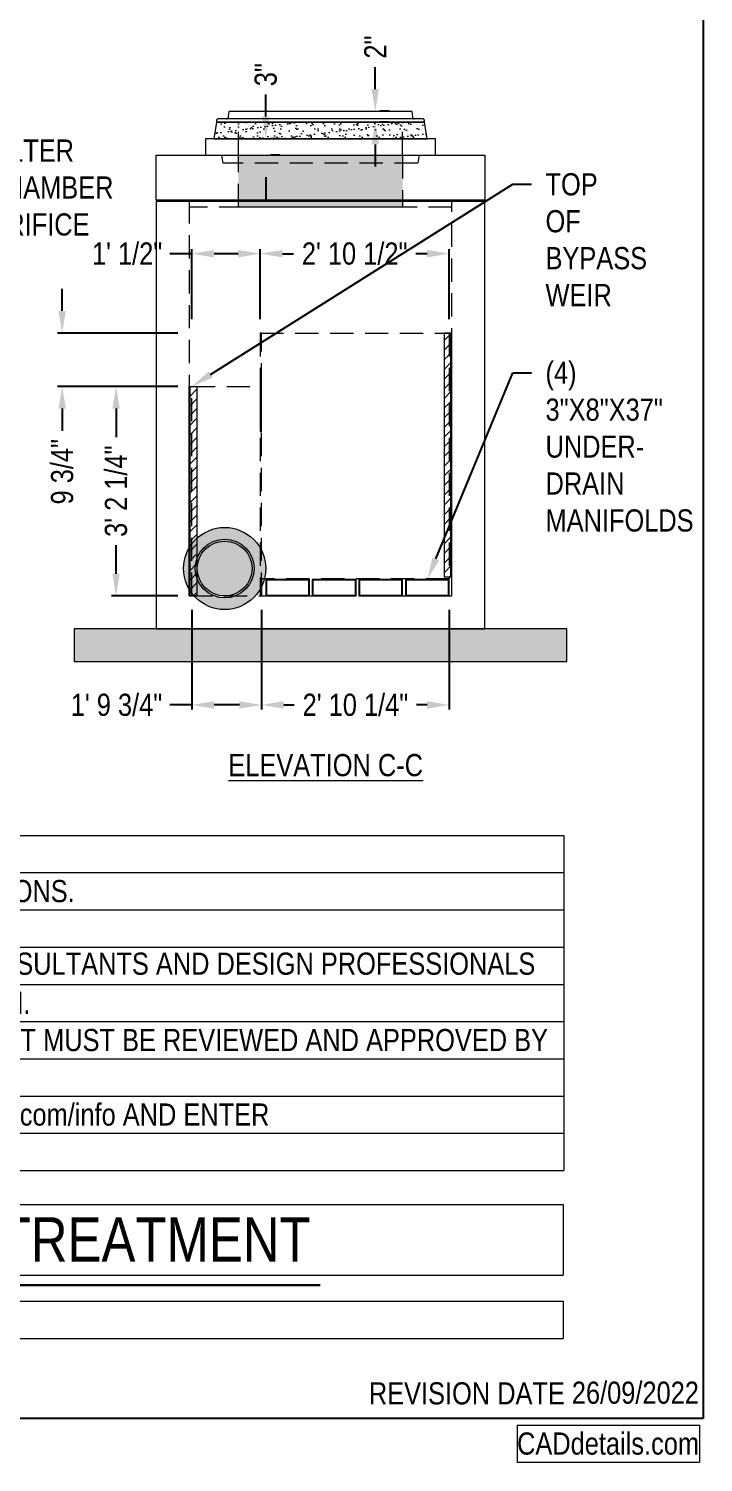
# Model space of a CAD drawing. Extents: x -1 to 216, y -5 to 280.
# Drawn here: x 143.5 to 216, y -4.7 to 149.3 of the extents above; entities that cross this region are included whole.
import ezdxf
from ezdxf import colors
from ezdxf.entities.mleader import LeaderData, LeaderLine
from ezdxf.math import Vec2, Vec3

# ---------------------------------------------------------------- set-up
doc = ezdxf.new("R2010")
doc.units = 0
doc.header["$LTSCALE"] = 10
doc.header["$MEASUREMENT"] = 0
doc.header["$PDMODE"] = 35
doc.linetypes.add('DASHED2', pattern=[0.375, 0.25, -0.125])
doc.linetypes.add('HIDDEN', pattern=[0.375, 0.25, -0.125])
doc.layers.get('0').update_dxf_attribs({"linetype": 'CONTINUOUS'})
doc.layers.get('Defpoints').update_dxf_attribs({"linetype": 'CONTINUOUS'})
for name, color, linetype in [('2628-LOGO$0$CADdetails-7-VERYFINE', 7, 'CONTINUOUS'), ('2628-LOGO$0$CADdetails-FRAME', 7, 'CONTINUOUS'), ('CADdetails-9-TITLEBLOCK', 7, 'CONTINUOUS')]:
    doc.layers.add(name, color=color, linetype=linetype)
for name, color, linetype, lineweight in [('CADdetails-1-ANNO', 41, 'CONTINUOUS', 5), ('CADdetails-2-HATCH', 8, 'CONTINUOUS', 5), ('CADdetails-3-HIDDEN', 11, 'HIDDEN', 5), ('CADdetails-4-LIGHT', 3, 'CONTINUOUS', 13), ('CADdetails-5-MEDIUM', 4, 'CONTINUOUS', 18), ('CADdetails-6-HEAVY', 6, 'CONTINUOUS', 30)]:
    doc.layers.add(name, color=color, linetype=linetype, lineweight=lineweight)
doc.styles.add('2628-LOGO$0$CADdetails-DIMENSIONS', font='ARIALN.TTF', dxfattribs={"height": 2.38})
doc.styles.add('2628-LOGO$0$CADdetails-NOTES', font='ARIALN.TTF', dxfattribs={"height": 2.38})
doc.styles.add('CADdetails-DETAILTITLE', font='ARIALN.TTF', dxfattribs={"height": 4.77})
doc.styles.add('CADdetails-DIMENSIONS', font='ARIALN.TTF', dxfattribs={"height": 2.38})
doc.styles.add('CADdetails-NOTES', font='ARIALN.TTF', dxfattribs={"height": 2.38})
doc.dimstyles.new('CADdetails-DIM', dxfattribs={"dimtxt": 2.38, "dimasz": 2.38, "dimexe": 0.5, "dimexo": 1.5, "dimgap": 1, "dimtad": 0, "dimzin": 0, "dimdsep": 46, "dimtxsty": 'CADdetails-DIMENSIONS', "dimcen": 1, "dimclrd": 256, "dimclre": 256, "dimclrt": 256, "dimadec": 0, "dimazin": 0, "dimtfac": 1, "dimtofl": 0, "dimtmove": 0, "dimatfit": 3, "dimfxl": 1, "dimtolj": 1, "dimtzin": 0, "dimarcsym": 0})

# ---------------------------------------------------------------- blocks, each defined once
blk = doc.blocks.new('*T35')
at = {"layer": 'Defpoints', "color": 8, "linetype": 'ByBlock', "lineweight": 0, "transparency": 16777216}
for p, q in [((0, 0), (184.71, 0)), ((0, 0), (0, -36)), ((184.71, 0), (184.71, -36)), ((0, -4), (184.71, -4)), ((0, -8), (184.71, -8)), ((0, -12), (184.71, -12)), ((0, -16), (184.71, -16)), ((0, -20), (184.71, -20)), ((0, -24), (184.71, -24)), ((0, -28), (184.71, -28)), ((0, -32), (184.71, -32)), ((0, -36), (184.71, -36))]:
    blk.add_line(p, q, dxfattribs=at)
at = {"layer": '2628-LOGO$0$CADdetails-FRAME', "transparency": 16777216, "char_height": 2.38, "width": 184.5948, "attachment_point": 4, "style": '2628-LOGO$0$CADdetails-NOTES'}
for s, insert in [('NOTES:', (0.06, -2)), ("1.   INSTALLATION TO BE COMPLETED IN ACCORDANCE WITH MANUFACTURER'S SPECIFICATIONS.", (0.06, -6)), ('2.   DO NOT SCALE DRAWING.', (0.06, -10)), ('3.   THIS DRAWING IS INTENDED FOR USE BY ARCHITECTS, ENGINEERS, CONTRACTORS, CONSULTANTS AND DESIGN PROFESSIONALS', (0.06, -14)), ('      FOR PLANNING PURPOSES ONLY.  THIS DRAWING MAY NOT BE USED FOR CONSTRUCTION.', (0.06, -18)), ('4.   ALL INFORMATION CONTAINED HEREIN WAS CURRENT AT THE TIME OF DEVELOPMENT BUT MUST BE REVIEWED AND APPROVED BY', (0.06, -22)), ('      THE PRODUCT MANUFACTURER TO BE CONSIDERED ACCURATE.', (0.06, -26)), ("5.   CONTRACTOR'S NOTE: FOR PRODUCT AND COMPANY INFORMATION VISIT www.CADdetails.com/info AND ENTER", (0.06, -30)), ('      REFERENCE NUMBER', (0.06, -34))]:
    blk.add_mtext(s, dxfattribs=dict(at, insert=insert))
blk = doc.blocks.new('*T36')
at = {"layer": 'Defpoints', "color": 8, "linetype": 'ByBlock', "lineweight": 0, "transparency": 16777216}
for p, q in [((0, 0), (19.6, 0)), ((0, 0), (0, -4)), ((19.6, 0), (19.6, -4)), ((0, -4), (19.6, -4))]:
    blk.add_line(p, q, dxfattribs=at)
at = {"layer": '2628-LOGO$0$CADdetails-7-VERYFINE', "transparency": 16777216, "insert": (19.54, -2), "char_height": 2.38, "width": 19.4793, "attachment_point": 6, "style": '2628-LOGO$0$CADdetails-NOTES'}
blk.add_mtext('CADdetails.com', dxfattribs=at)
blk = doc.blocks.new('2628-LOGO')
at = {"layer": '2628-LOGO$0$CADdetails-FRAME'}
for p, q in [((216, 280), (216, 0)), ((216, 0), (0, 0))]:
    blk.add_line(p, q, dxfattribs=at)
for name, p in [('*T35', (16.3, 62.65)), ('*T36', (196, -0.69))]:
    blk.add_blockref(name, p)
at = {"layer": '2628-LOGO$0$CADdetails-7-VERYFINE', "char_height": 2.38, "attachment_point": 1}
for s, width, gutter_width, insert, style in [('REVISION DATE', 24.5006, 11.9, (180.08, 3.91), '2628-LOGO$0$CADdetails-NOTES'), ('26/09/2022', 13.6761, 23.85, (201.88, 3.98), '2628-LOGO$0$CADdetails-DIMENSIONS')]:
    blk.add_mtext_dynamic_manual_height_columns(s, width=width, gutter_width=gutter_width, heights=[0], dxfattribs=dict(at, insert=insert, style=style))
blk = doc.blocks.new('*T2')
at = {"layer": 'Defpoints', "color": 8, "linetype": 'ByBlock', "lineweight": 0, "transparency": 16777216}
for p, q in [((0, 0), (165.2, 0)), ((0, 0), (0, -4)), ((165.2, 0), (165.2, -4)), ((0, -4), (165.2, -4))]:
    blk.add_line(p, q, dxfattribs=at)
at = {"layer": 'CADdetails-5-MEDIUM', "transparency": 16777216, "insert": (0.06, -2), "char_height": 2.38, "width": 165.0809, "attachment_point": 4, "style": 'CADdetails-NOTES'}
blk.add_mtext('KRAKEN® STORMWATER FILTRATION (KF-4-4-72)', dxfattribs=at)
blk = doc.blocks.new('*T3')
at = {"layer": 'Defpoints', "color": 8, "linetype": 'ByBlock', "lineweight": 0, "transparency": 16777216}
for p, q in [((0, 0), (165.65, 0)), ((0, 0), (0, -7.56)), ((165.65, 0), (165.65, -7.56)), ((0, -7.56), (165.65, -7.56))]:
    blk.add_line(p, q, dxfattribs=at)
at = {"layer": 'CADdetails-6-HEAVY', "transparency": 16777216, "insert": (0.06, -3.78), "char_height": 4.77, "width": 165.5323, "attachment_point": 4, "style": 'CADdetails-DETAILTITLE'}
blk.add_mtext('THE KRAKEN® FILTER - STORMWATER TREATMENT', dxfattribs=at)
blk = doc.blocks.new('*D22')
at = {"layer": 'CADdetails-1-ANNO', "lineweight": -2, "transparency": 16777216}
for p, q in [((161.07, 86.87), (161.07, 76.16)), ((168.56, 86.87), (168.56, 76.16)), ((161.07, 76.66), (158.69, 76.66)), ((166.18, 76.66), (163.45, 76.66))]:
    blk.add_line(p, q, dxfattribs=at)
at = {"layer": 'CADdetails-1-ANNO', "transparency": 16777216}
for points in [[(163.45, 77.06), (163.45, 76.26), (161.07, 76.66)], [(166.18, 77.06), (166.18, 76.26), (168.56, 76.66)]]:
    blk.add_solid(points, dxfattribs=at)
at = {"layer": 'Defpoints', "color": 0, "transparency": 16777216}
for p in [(161.07, 88.37), (168.56, 88.37), (161.07, 76.66)]:
    blk.add_point(p, dxfattribs=at)
at = {"layer": 'CADdetails-1-ANNO', "transparency": 16777216, "insert": (152.98, 76.66), "char_height": 2.38, "attachment_point": 5, "style": 'CADdetails-DIMENSIONS'}
blk.add_mtext('\\A1;1\' 9 3/4"', dxfattribs=at)
blk = doc.blocks.new('*D23')
at = {"layer": 'CADdetails-1-ANNO', "lineweight": -2, "transparency": 16777216}
for p, q in [((168.56, 86.87), (168.56, 76.16)), ((188.71, 86.87), (188.71, 76.16)), ((170.94, 76.66), (172.06, 76.66)), ((186.33, 76.66), (185.21, 76.66))]:
    blk.add_line(p, q, dxfattribs=at)
at = {"layer": 'CADdetails-1-ANNO', "transparency": 16777216}
for points in [[(170.94, 77.06), (170.94, 76.26), (168.56, 76.66)], [(186.33, 77.06), (186.33, 76.26), (188.71, 76.66)]]:
    blk.add_solid(points, dxfattribs=at)
at = {"layer": 'Defpoints', "color": 0, "transparency": 16777216}
for p in [(168.56, 88.37), (188.71, 88.37), (168.56, 76.66)]:
    blk.add_point(p, dxfattribs=at)
at = {"layer": 'CADdetails-1-ANNO', "transparency": 16777216, "insert": (178.64, 76.66), "char_height": 2.38, "attachment_point": 5, "style": 'CADdetails-DIMENSIONS'}
blk.add_mtext('\\A1;2\' 10 1/4"', dxfattribs=at)
blk = doc.blocks.new('*D24')
at = {"layer": 'CADdetails-1-ANNO', "lineweight": -2, "transparency": 16777216}
for p, q in [((159.57, 110.87), (152.43, 110.87)), ((152.93, 108.49), (152.93, 105.42)), ((152.93, 90.75), (152.93, 93.82)), ((159.57, 88.37), (152.43, 88.37))]:
    blk.add_line(p, q, dxfattribs=at)
at = {"layer": 'CADdetails-1-ANNO', "transparency": 16777216}
for points in [[(152.54, 108.49), (153.33, 108.49), (152.93, 110.87)], [(152.54, 90.75), (153.33, 90.75), (152.93, 88.37)]]:
    blk.add_solid(points, dxfattribs=at)
at = {"layer": 'Defpoints', "color": 0, "transparency": 16777216}
for p in [(161.07, 110.87), (152.93, 88.37), (161.07, 88.37)]:
    blk.add_point(p, dxfattribs=at)
at = {"layer": 'CADdetails-1-ANNO', "transparency": 16777216, "insert": (152.93, 99.62), "char_height": 2.38, "attachment_point": 5, "rotation": 90, "style": 'CADdetails-DIMENSIONS'}
blk.add_mtext('\\A1;3\' 2 1/4"', dxfattribs=at)
blk = doc.blocks.new('*D25')
at = {"layer": 'CADdetails-1-ANNO', "lineweight": -2, "transparency": 16777216}
for p, q in [((147.15, 118.98), (147.15, 121.36)), ((159.57, 116.6), (146.65, 116.6)), ((159.57, 110.87), (146.65, 110.87)), ((147.15, 108.49), (147.15, 106.11))]:
    blk.add_line(p, q, dxfattribs=at)
at = {"layer": 'CADdetails-1-ANNO', "transparency": 16777216}
for points in [[(146.75, 118.98), (147.54, 118.98), (147.15, 116.6)], [(146.75, 108.49), (147.54, 108.49), (147.15, 110.87)]]:
    blk.add_solid(points, dxfattribs=at)
at = {"layer": 'Defpoints', "color": 0, "transparency": 16777216}
for p in [(147.15, 116.6), (161.07, 116.6), (161.07, 110.87)]:
    blk.add_point(p, dxfattribs=at)
at = {"layer": 'CADdetails-1-ANNO', "transparency": 16777216, "insert": (147.15, 101.71), "char_height": 2.38, "attachment_point": 5, "rotation": 90, "style": 'CADdetails-DIMENSIONS'}
blk.add_mtext('\\A1;9 3/4"', dxfattribs=at)
blk = doc.blocks.new('*D26')
at = {"layer": 'CADdetails-1-ANNO', "lineweight": -2, "transparency": 16777216}
for p, q in [((168.42, 118.1), (168.42, 125.63)), ((170.8, 125.13), (171.99, 125.13)), ((186.33, 125.13), (185.13, 125.13)), ((188.71, 118.1), (188.71, 125.63))]:
    blk.add_line(p, q, dxfattribs=at)
at = {"layer": 'CADdetails-1-ANNO', "transparency": 16777216}
for points in [[(170.8, 125.53), (170.8, 124.73), (168.42, 125.13)], [(186.33, 125.53), (186.33, 124.73), (188.71, 125.13)]]:
    blk.add_solid(points, dxfattribs=at)
at = {"layer": 'Defpoints', "color": 0, "transparency": 16777216}
for p in [(188.71, 125.13), (168.42, 116.6), (188.71, 116.6)]:
    blk.add_point(p, dxfattribs=at)
at = {"layer": 'CADdetails-1-ANNO', "transparency": 16777216, "insert": (178.56, 125.13), "char_height": 2.38, "attachment_point": 5, "style": 'CADdetails-DIMENSIONS'}
blk.add_mtext('\\A1;2\' 10 1/2"', dxfattribs=at)
blk = doc.blocks.new('*D27')
at = {"layer": 'CADdetails-1-ANNO', "lineweight": -2, "transparency": 16777216}
for p, q in [((161.07, 125.13), (158.69, 125.13)), ((161.07, 118.1), (161.07, 125.63)), ((166.04, 125.13), (163.45, 125.13)), ((168.42, 118.1), (168.42, 125.63))]:
    blk.add_line(p, q, dxfattribs=at)
at = {"layer": 'CADdetails-1-ANNO', "transparency": 16777216}
for points in [[(163.45, 125.53), (163.45, 124.73), (161.07, 125.13)], [(166.04, 125.53), (166.04, 124.73), (168.42, 125.13)]]:
    blk.add_solid(points, dxfattribs=at)
at = {"layer": 'Defpoints', "color": 0, "transparency": 16777216}
for p in [(161.07, 125.13), (161.07, 116.6), (168.42, 116.6)]:
    blk.add_point(p, dxfattribs=at)
at = {"layer": 'CADdetails-1-ANNO', "transparency": 16777216, "insert": (154.12, 125.13), "char_height": 2.38, "attachment_point": 5, "style": 'CADdetails-DIMENSIONS'}
blk.add_mtext('\\A1;1\' 1/2"', dxfattribs=at)
blk = doc.blocks.new('*D33')
at = {"layer": 'CADdetails-1-ANNO', "lineweight": -2, "transparency": 16777216}
for p, q in [((180.77, 142.8), (180.77, 145.18)), ((182.27, 140.42), (181.27, 140.42)), ((182.27, 139.25), (181.27, 139.25)), ((180.77, 136.87), (180.77, 134.49))]:
    blk.add_line(p, q, dxfattribs=at)
at = {"layer": 'CADdetails-1-ANNO', "transparency": 16777216}
for points in [[(180.37, 142.8), (181.16, 142.8), (180.77, 140.42)], [(180.37, 136.87), (181.16, 136.87), (180.77, 139.25)]]:
    blk.add_solid(points, dxfattribs=at)
at = {"layer": 'Defpoints', "color": 0, "transparency": 16777216}
for p in [(180.77, 140.42), (180.77, 140.42), (180.77, 139.25)]:
    blk.add_point(p, dxfattribs=at)
at = {"layer": 'CADdetails-1-ANNO', "transparency": 16777216, "insert": (180.77, 147.32), "char_height": 2.38, "attachment_point": 5, "rotation": 90, "style": 'CADdetails-DIMENSIONS'}
blk.add_mtext('\\A1;2"', dxfattribs=at)
blk = doc.blocks.new('*D32')
at = {"layer": 'CADdetails-1-ANNO', "lineweight": -2, "transparency": 16777216}
for p, q in [((169.01, 139.86), (169.01, 142.24)), ((170.51, 137.48), (169.51, 137.48)), ((170.51, 135.72), (169.51, 135.72)), ((169.01, 133.34), (169.01, 130.96))]:
    blk.add_line(p, q, dxfattribs=at)
at = {"layer": 'CADdetails-1-ANNO', "transparency": 16777216}
for points in [[(168.61, 139.86), (169.4, 139.86), (169.01, 137.48)], [(168.61, 133.34), (169.4, 133.34), (169.01, 135.72)]]:
    blk.add_solid(points, dxfattribs=at)
at = {"layer": 'Defpoints', "color": 0, "transparency": 16777216}
for p in [(169.01, 137.48), (169.01, 137.48), (169.01, 135.72)]:
    blk.add_point(p, dxfattribs=at)
at = {"layer": 'CADdetails-1-ANNO', "transparency": 16777216, "insert": (169.01, 144.36), "char_height": 2.38, "attachment_point": 5, "rotation": 90, "style": 'CADdetails-DIMENSIONS'}
blk.add_mtext('\\A1;3"', dxfattribs=at)

msp = doc.modelspace()

# ---------------------------------------------------------------- hatches: boundary and pattern name
at = {"layer": 'CADdetails-2-HATCH'}
h = msp.add_hatch(dxfattribs=at)
h.set_pattern_fill('AR-SAND', color=256, scale=0.58813)
h.set_pattern_definition([(37.5, (174.8863, 130.4235), (-0.03705, 1.133224), [0, -0.89396, 0, -0.99982, 0, -0.95571]), (7.5, (174.8863, 130.4235), (1.04086, 1.65979), [0, -0.482267, 0, -0.80574, 0, -0.30877]), (327.5, (174.1629, 130.4235), (1.83152, 0.00333), [0, -0.294065, 0, -1.058635, 0, -1.382106]), (317.5, (174.163, 130.4235), (1.768, 0.51619), [0, -0.147033, 0, -0.693994, 0, -0.793976])])
h.paths.add_polyline_path([(163.418, 137.481), (186.355, 137.481), (186.061, 139.245), (163.712, 139.245)])
h = msp.add_hatch(color=256, dxfattribs=at)
h.dxf.hatch_style = 1
h.paths.add_polyline_path([(183.708, 130.129), (166.064, 130.129), (166.064, 135.717), (183.708, 135.717)])
h = msp.add_hatch(dxfattribs=at)
h.set_pattern_fill('ANSI31', color=256, scale=5.881304)
h.set_pattern_definition([(45, (349.56104, 67.1995), (-0.5198387, 0.5198387), [])])
h.paths.add_polyline_path([(188.156, 116.602), (188.156, 90.431), (189.001, 90.431), (189.001, 116.602)])
h = msp.add_hatch(dxfattribs=at)
h.set_pattern_fill('ANSI31', color=256, scale=5.881304)
h.set_pattern_definition([(45, (349.56104, 61.4652), (-0.5198387, 0.5198387), [])])
h.paths.add_polyline_path([(161.617, 110.868), (161.617, 88.372), (160.771, 88.372), (160.771, 110.868)])
h = msp.add_hatch(color=256, dxfattribs=at)
h.dxf.hatch_style = 1
h.paths.add_polyline_path([(168.564, 110.868), (168.417, 110.868), (168.417, 106.016), (168.564, 106.016)])
h = msp.add_hatch(color=256, dxfattribs=at)
h.dxf.hatch_style = 1
edge = h.paths.add_edge_path()
edge.add_arc((164.594, 91.313), 4.411, 0, 360)
h = msp.add_hatch(dxfattribs=at)
h.set_pattern_fill('GRAVEL', color=256, scale=3.528782)
h.set_pattern_definition([(228.01279, (361.65889, 93.07722), (-28.23025696, -31.75903908), [0.47475, -47.00016]), (184.96974, (361.3413, 92.72434), (42.34538544, 3.52878212), [0.814683, -80.65358]), (132.51045, (360.52967, 92.65376), (35.2878212, -38.81660332), [0.574443, -56.869968]), (267.27369, (359.15345, 91.77157), (3.52878212, 70.5756424), [0.741884, -73.44651]), (292.83365, (359.11816, 91.03052), (-17.6439106, 42.34538544), [0.727476, -72.02023]), (357.27369, (359.40046, 90.36006), (-70.5756424, 3.52878212), [0.741884, -73.44651]), (37.69424, (360.14151, 90.32477), (-45.87416756, -35.2878212), [0.981104, -97.129193]), (72.25533, (360.91784, 90.92466), (24.70147484, 77.63320664), [0.926263, -91.700067]), (121.42957, (361.20014, 91.80686), (-28.23025696, 45.87416756), [0.744397, -73.695344]), (175.23636, (360.81198, 92.44204), (38.81660332, -3.5287821), [0.849844, -41.64232]), (222.39744, (359.96507, 92.51261), (-42.34538544, -38.81660332), [1.099032, -108.804262]), (138.81407, (362.64694, 91.73628), (-24.70147484, 21.1726927), [0.375113, -37.136355]), (171.46923, (362.36464, 91.9833), (45.87416756, -7.05756424), [0.71365, -70.65155]), (225, (361.659, 92.0892), (-4e-16, -3.528782), [0.499044, -4.49141]), (203.1986, (361.41187, 92.5126), (17.6439106, 7.0575642), [0.268745, -26.60566]), (291.8014, (361.16486, 92.40675), (-3.5287821, 10.5863464), [0.38006, -18.623013]), (30.96376, (361.306, 92.0539), (10.5863464, 7.0575642), [0.617286, -19.95887]), (161.56505, (361.8353, 92.3715), (7.057564, -3.528782), [0.44636, -10.71263]), (16.38954, (359.11816, 92.40675), (35.2878212, 10.58634636), [0.6253, -61.90488]), (70.34618, (359.71806, 92.5832), (-14.11512848, -38.81660332), [0.52459, -51.934525]), (293.1986, (361.83532, 93.0772), (-7.0575642, 17.6439106), [0.537486, -26.33692]), (343.61046, (362.04705, 92.58319), (-35.2878212, 10.58634636), [0.6253, -61.90488]), (339.44395, (359.11816, 90.2189), (-17.6439106, 7.0575642), [0.603, -29.54693]), (294.77514, (359.68277, 90.00718), (-17.6439106, 38.81660332), [0.505244, -50.019227]), (66.8014, (361.8706, 89.54844), (7.0575642, 17.6439106), [0.537486, -26.33692]), (17.35402, (362.08234, 90.04247), (-45.87416756, -14.11512848), [0.591533, -58.561634]), (69.44395, (360.1415, 89.54844), (-7.0575642, -17.6439106), [0.3015, -29.84843]), (101.30993, (361.6589, 89.54844), (-3.5287821, 14.1151285), [0.17993, -17.813396]), (165.96376, (361.6236, 89.7249), (10.5863464, -3.528782), [0.727476, -13.822065]), (186.00901, (360.91784, 89.90131), (35.2878212, 3.52878212), [0.674174, -66.743114]), (303.69007, (361.306, 91.7363), (-3.528782, 7.0575642), [0.50893, -12.214277]), (353.15723, (361.58831, 91.31283), (59.98929604, -7.05756424), [0.888526, -87.963937]), (60.9454, (362.4705, 91.20696), (-14.1151285, -24.70147484), [0.36331, -35.967726]), (90, (362.647, 91.5246), (-3.52878, 3.52878), [0.211727, -3.317055]), (120.25644, (360.84727, 90.00718), (14.11512848, -24.70147484), [0.490233, -48.533175]), (48.01279, (360.60025, 90.43063), (28.23025696, 31.75903908), [0.949496, -46.52541]), (0, (361.2354, 91.1364), (3.52878, 3.52878), [0.917483, -2.6113]), (325.30485, (362.15291, 91.13639), (35.2878212, -24.70147484), [0.55795, -55.236994]), (254.0546, (362.61166, 90.8188), (-3.5287821, -14.1151285), [0.5138, -25.176124]), (207.645975, (362.4705, 90.32477), (-67.04686028, -35.2878212), [0.83655, -82.81866]), (175.42608, (361.72946, 89.9366), (-45.87416756, 3.52878212), [0.885015, -87.61639])])
h.paths.add_polyline_path([(148.42, 81.315), (201.352, 81.315), (201.352, 84.843), (148.42, 84.843)])

# ---------------------------------------------------------------- linework, layer by layer
for p, q in [((188.891, 90.431), (188.891, 116.602)), ((160.881, 88.372), (160.881, 110.868))]:
    msp.add_line(p, q, dxfattribs=at)
for points in [[(163.418, 137.481), (186.355, 137.481), (186.061, 139.245), (163.712, 139.245)], [(188.156, 116.602), (188.156, 90.431), (189.001, 90.431), (189.001, 116.602)], [(161.617, 110.868), (161.617, 88.372), (160.771, 88.372), (160.771, 110.868)]]:
    msp.add_lwpolyline(points, close=True, dxfattribs=at)
at = {"layer": 'CADdetails-3-HIDDEN'}
for p, q in [((166.064, 135.717), (166.064, 139.245)), ((183.708, 135.717), (183.708, 139.245))]:
    msp.add_line(p, q, dxfattribs=at)
for points in [[(185.473, 135.717), (185.326, 134.834), (164.447, 134.834), (164.3, 135.717)], [(160.771, 130.865), (160.771, 88.372), (189.001, 88.372), (189.001, 130.865)], [(189.001, 130.129), (160.771, 130.129)], [(168.417, 116.602), (188.707, 116.602), (188.707, 90.21), (168.564, 90.21), (168.564, 88.372)], [(168.417, 116.602), (168.417, 106.016), (168.564, 106.016), (168.564, 110.868)], [(161.065, 88.372), (161.065, 110.868), (168.564, 110.868)]]:
    msp.add_lwpolyline(points, dxfattribs=at)
msp.add_lwpolyline([(183.708, 130.129), (166.064, 130.129), (166.064, 135.717), (183.708, 135.717)], close=True, dxfattribs=at)
at = {"layer": 'CADdetails-4-LIGHT'}
for points in [[(168.564, 110.868), (168.417, 110.868), (168.417, 106.016), (168.564, 106.016)], [(169.005, 88.372), (173.71, 88.372), (173.71, 90.137), (169.005, 90.137)], [(169.079, 88.446), (173.637, 88.446), (173.637, 90.063), (169.079, 90.063)], [(174.004, 88.372), (178.709, 88.372), (178.709, 90.137), (174.004, 90.137)], [(174.078, 88.446), (178.636, 88.446), (178.636, 90.063), (174.078, 90.063)], [(179.003, 88.372), (183.708, 88.372), (183.708, 90.137), (179.003, 90.137)], [(179.077, 88.446), (183.635, 88.446), (183.635, 90.063), (179.077, 90.063)], [(184.002, 88.372), (188.707, 88.372), (188.707, 90.137), (184.002, 90.137)], [(184.076, 88.446), (188.634, 88.446), (188.634, 90.063), (184.076, 90.063)], [(148.42, 81.315), (201.352, 81.315), (201.352, 84.843), (148.42, 84.843)]]:
    msp.add_lwpolyline(points, close=True, dxfattribs=at)
for radius in [3.161, 2.941]:
    msp.add_circle((164.594, 91.313), radius, dxfattribs=at)
at = {"layer": 'CADdetails-5-MEDIUM'}
msp.add_lwpolyline([(164.79, 139.613, 0.4040262), (165.01, 139.826), (165.071, 140.386, -0.4040262), (165.107, 140.422), (184.665, 140.422, -0.4040262), (184.702, 140.386), (184.763, 139.826, 0.4040262), (184.983, 139.613)], format="xyb", dxfattribs=at)
msp.add_lwpolyline([(163.732, 139.479), (163.712, 139.245), (186.061, 139.245), (186.04, 139.479, 0.3888787), (185.894, 139.613), (163.879, 139.613, 0.3888787)], format="xyb", close=True, dxfattribs=at)
msp.add_lwpolyline([(187.237, 135.717), (187.237, 137.481), (162.536, 137.481), (162.536, 135.717)], dxfattribs=at)
for points in [[(157.242, 135.717), (192.53, 135.717), (192.53, 130.865), (157.242, 130.865)], [(157.242, 130.718), (157.242, 84.843), (192.53, 84.843), (192.53, 130.718)]]:
    msp.add_lwpolyline(points, close=True, dxfattribs=at)
at = {"layer": 'CADdetails-5-MEDIUM', "linetype": 'DASHED2'}
msp.add_lwpolyline([(168.417, 116.602), (168.417, 88.372), (168.564, 88.372), (168.564, 116.602)], close=True, dxfattribs=at)
at = {"layer": 'CADdetails-5-MEDIUM'}
msp.add_circle((164.594, 91.313), 4.411, dxfattribs=at)
at = {"layer": 'CADdetails-6-HEAVY'}
msp.add_line((16.299, 14.322), (174.864, 14.322), dxfattribs=at)

# ---------------------------------------------------------------- block references
for name, p in [('*T3', (35.283, 22.987)), ('*T2', (35.735, 12.622))]:
    msp.add_blockref(name, p)
at = {"layer": 'CADdetails-9-TITLEBLOCK'}
msp.add_blockref('2628-LOGO', (0, 0), dxfattribs=at)

# ---------------------------------------------------------------- texts
at = {"layer": 'CADdetails-1-ANNO', "insert": (175.445, 71.386), "char_height": 2.38, "attachment_point": 2, "style": 'CADdetails-NOTES'}
msp.add_mtext_dynamic_manual_height_columns('{\\LELEVATION C-C}', width=65.0706, gutter_width=17.002, heights=[0], dxfattribs=at)

# ---------------------------------------------------------------- dimensions: what is measured, and where the dimension line sits
at = {"layer": 'CADdetails-1-ANNO'}
for base, p1, p2, angle, text, picture, middle in [((180.768, 140.422), (180.768, 139.245), (180.768, 140.422), 90, '2"', '*D33', (180.768, 147.321)), ((169.005, 137.481), (169.005, 135.717), (169.005, 137.481), 90, '3"', '*D32', (169.005, 144.364)), ((161.065, 125.13), (168.417, 116.602), (161.065, 116.602), 180, '1\' 1/2"', '*D27', (154.118, 125.13)), ((152.935, 88.372), (161.065, 110.868), (161.065, 88.372), 90, '3\' 2 1/4"', '*D24', (152.935, 99.62))]:
    dim = msp.add_linear_dim(base=base, p1=p1, p2=p2, angle=angle, text=text, dimstyle='CADdetails-DIM', dxfattribs=at)
    dim.commit()
    dim.dimension.update_dxf_attribs({"geometry": picture, "text_midpoint": middle})
for base, p1, p2, text, picture, middle in [((188.707, 125.13), (168.417, 116.602), (188.707, 116.602), '2\' 10 1/2"', '*D26', (178.562, 125.13)), ((161.065, 76.659), (168.564, 88.372), (161.065, 88.372), '1\' 9 3/4"', '*D22', (152.98, 76.659)), ((168.564, 76.659), (188.707, 88.372), (168.564, 88.372), '2\' 10 1/4"', '*D23', (178.636, 76.659))]:
    dim = msp.add_linear_dim(base=base, p1=p1, p2=p2, text=text, dimstyle='CADdetails-DIM', dxfattribs=at)
    dim.commit()
    dim.dimension.update_dxf_attribs({"geometry": picture, "text_midpoint": middle})
dim = msp.add_linear_dim(base=(147.147, 116.602), p1=(161.065, 110.868), p2=(161.065, 116.602), angle=270, text='9 3/4"', dimstyle='CADdetails-DIM', dxfattribs=at)
dim.commit()
dim.dimension.update_dxf_attribs({"geometry": '*D25', "text_midpoint": (147.147, 101.71), "dimtype": 160})

# ---------------------------------------------------------------- leaders
ml = msp.add_multileader_mtext('Standard', dxfattribs=at)
ml.set_content('FILTER CHAMBER\\PORIFICE', color=256, style='CADdetails-DIMENSIONS')
ml.set_leader_properties()
ml.build(insert=Vec2(0, 0))
ml.multileader.update_dxf_attribs({"dogleg_length": 2, "arrow_head_size": 2.38})
ctx = ml.context
ctx.base_point, ctx.char_height, ctx.arrow_head_size, ctx.landing_gap_size, ctx.plane_origin = Vec3(137.524, 136.184), 2.38, 2.38, 1.5, Vec3(161.875, 143.249)
notes = []
notes.append((ctx, [(1, (1, 1, 0), (135.524, 136.184), (1, 0), 2, [(0, [(119.118, 108.442)], 0, [])])]))
ctx.mtext.insert, ctx.mtext.width, ctx.mtext.flow_direction = Vec3(139.024, 137.394), 15.74491, 5
ml = msp.add_multileader_mtext('Standard', dxfattribs=at)
ml.set_content('TOP OF BYPASS\\PWEIR', color=256, style='CADdetails-DIMENSIONS')
ml.set_leader_properties()
ml.build(insert=Vec2(0, 0))
ml.multileader.update_dxf_attribs({"dogleg_length": 2, "arrow_head_size": 2.38})
ctx = ml.context
ctx.base_point, ctx.char_height, ctx.arrow_head_size, ctx.landing_gap_size, ctx.plane_origin = Vec3(197.553, 132.583), 2.38, 2.38, 1.5, Vec3(135.137, 130.244)
notes.append((ctx, [(1, (1, 1, 0), (195.553, 132.583), (1, 0), 2, [(0, [(161.065, 110.868)], 0, [])])]))
ctx.mtext.insert, ctx.mtext.width, ctx.mtext.flow_direction = Vec3(199.053, 133.773), 0.44581, 5
ml = msp.add_multileader_mtext('Standard', dxfattribs=at)
ml.set_content('(4) 3"X8"X37"\\PUNDER-\\PDRAIN\\PMANIFOLDS', color=256, style='CADdetails-DIMENSIONS')
ml.set_leader_properties()
ml.build(insert=Vec2(0, 0))
ml.multileader.update_dxf_attribs({"dogleg_length": 2, "arrow_head_size": 2.38})
ctx = ml.context
ctx.base_point, ctx.char_height, ctx.arrow_head_size, ctx.landing_gap_size, ctx.plane_origin = Vec3(197.553, 112.325), 2.38, 2.38, 1.5, Vec3(169.28, 98.303)
notes.append((ctx, [(1, (1, 1, 0), (195.553, 112.325), (1, 0), 2, [(0, [(186.355, 90.137)], 0, [])])]))
ctx.mtext.insert, ctx.mtext.width, ctx.mtext.flow_direction = Vec3(199.053, 113.535), 5.88969, 5
for ctx, leaders in notes:
    for number, flags, end, landing, length, lines in leaders:
        leader = LeaderData()
        leader.index, (leader.has_last_leader_line, leader.has_dogleg_vector, leader.attachment_direction) = number, flags
        leader.last_leader_point, leader.dogleg_vector, leader.dogleg_length = Vec3(end), Vec3(landing), length
        for number, points, colour, breaks in lines:
            line = LeaderLine()
            line.index, line.vertices, line.color, line.breaks = number, Vec3.list(points), colors.encode_raw_color(colour), breaks
            leader.lines.append(line)
        ctx.leaders.append(leader)

doc.saveas('drawing.dxf')
